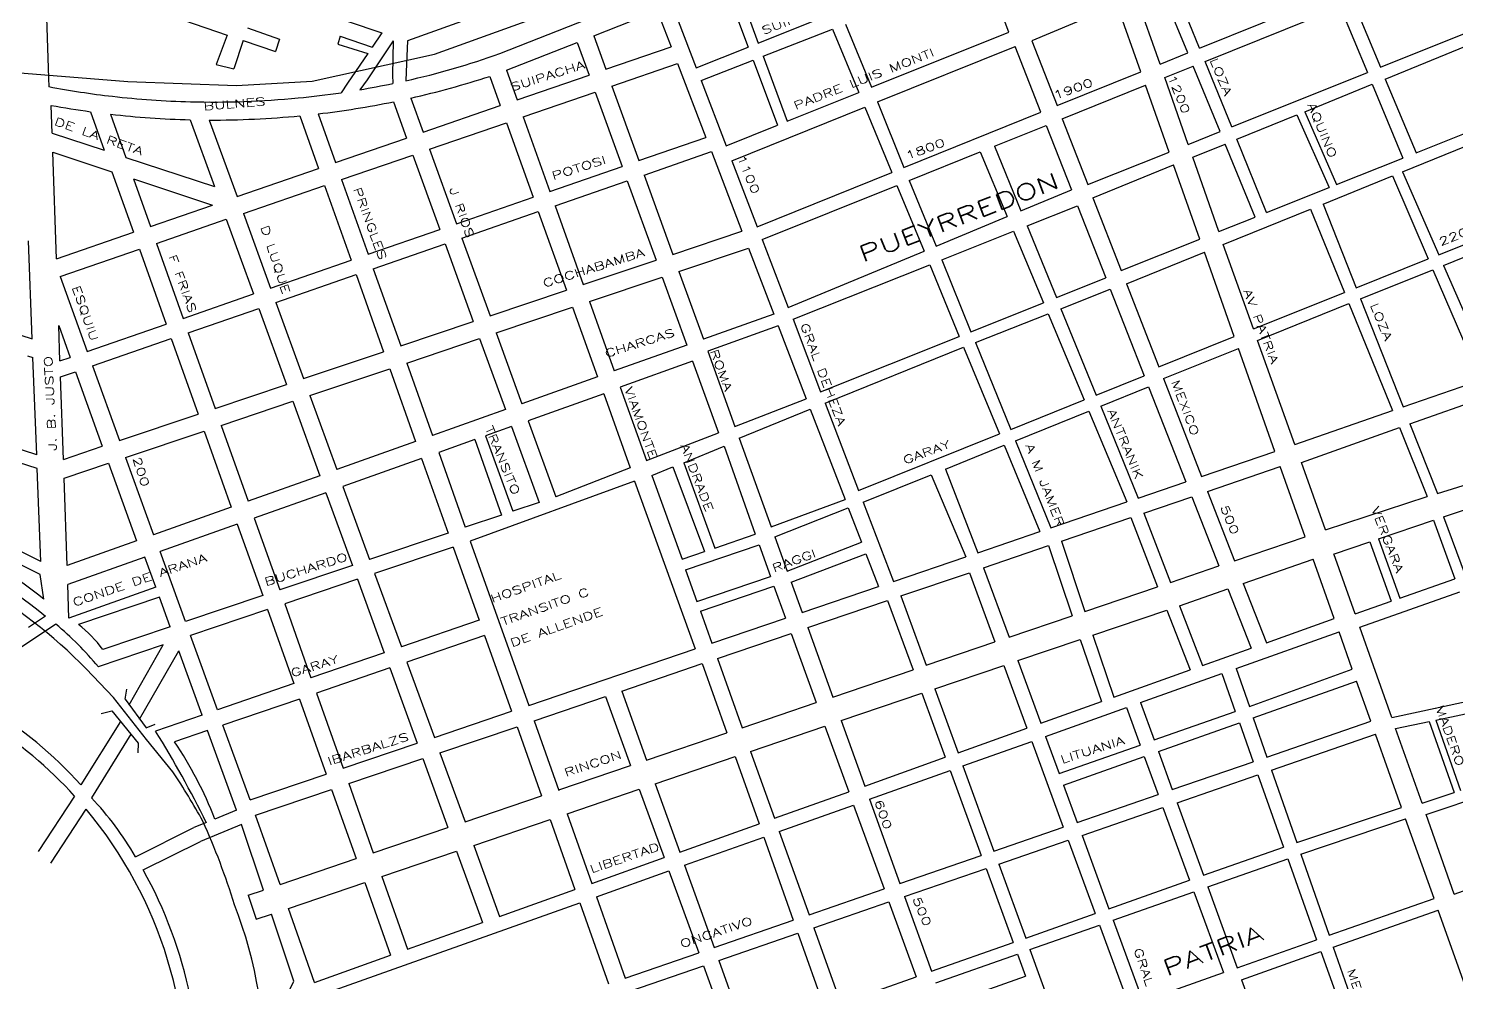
# Model space of a CAD drawing. Header units: millimetres. Extents: x 4375152 to 4409667, y 6523746 to 6549185.
# Drawn here: x 4388184 to 4389968, y 6525209 to 6526401 of the extents above; entities that cross this region are included whole.
import ezdxf

# ---------------------------------------------------------------- set-up
doc = ezdxf.new("R2010")
doc.units = ezdxf.units.MM
for name, color, linetype in [('FERROCARRIL', 252, 'VÍAS'), ('LINEA CALLE', 252, 'Continuous'), ('NOMBRE BARRIO', 8, 'Continuous'), ('NOMBRE CALLE', 252, 'Continuous')]:
    doc.layers.add(name, color=color, linetype=linetype)
doc.styles.add('ROMANS', font='romans')
doc.styles.add('S1', font='ROMANS')
doc.linetypes.add('VÍAS', pattern='A,3.81,[130,ltypeshp.shx,S=6.35,R=0,X=0,Y=0],3.81', length=7.62)

msp = doc.modelspace()

# ---------------------------------------------------------------- linework, layer by layer
at = {"layer": 'FERROCARRIL', "ltscale": 0.3, "transparency": 33554687, "flags": 128}
for points in [[(4388383, 6524738.8), (4388445.7, 6524881.4, 0.095799), (4388479, 6525082.1, 0.099176), (4388441.1, 6525305.9, 0.028955), (4388401.5, 6525410.3, 0.018622), (4388363.9, 6525472.1), (4388330.9, 6525512.5), (4388289.5, 6525564.8), (4388255.4, 6525600.9, 0.143495), (4387953.5, 6525771, 0.093272), (4387608.5, 6525795.1, -0.007305), (4387281, 6525816.8, -0.046555), (4387034.3, 6525864.6, -0.094694), (4386733.5, 6526058.2, -0.095039), (4386562.4, 6526318.1, -0.110674), (4386501.4, 6526678.2), (4386631, 6527609.3), (4386717, 6528226.6), (4386818.4, 6528982.1), (4386939, 6529805.3), (4387089.5, 6530917.2), (4387240.1, 6532048.9), (4387340.9, 6532769.3), (4387406.3, 6533303.7), (4387418.6, 6533352.1), (4387561, 6534411.1), (4387667.1, 6535188.8), (4387748.3, 6535774.3), (4387829.1, 6536331.3), (4387831.5, 6536348)], [(4387479, 6528897.9, 0.009146), (4387402.8, 6528828.8, 0.045709), (4387299.1, 6528721, -0.036446), (4387185.3, 6528607.2, 0.098613), (4387081.2, 6528475.9, 0.130012), (4387009.9, 6528231.3), (4387030.1, 6527611, -0.04513), (4386961.8, 6527349.3), (4386871.1, 6527078.7, 0.126941), (4386859.2, 6526954.6, 0.269401), (4387221.5, 6526613), (4387587.4, 6526516), (4387885.7, 6526416.7), (4388082, 6526358.1), (4388157, 6526347), (4388307.4, 6526335.1), (4388443.3, 6526330), (4388537.8, 6526335.2), (4388690.7, 6526369.1), (4389024.8, 6526489.8), (4389718.2, 6526770.3), (4389975.6, 6526871.1), (4390400.1, 6527038.5), (4390697.8, 6527150.7), (4390885.1, 6527214.4), (4391181.5, 6527305.1), (4391647.1, 6527446.2), (4392150.3, 6527596.1), (4392581.3, 6527727.4), (4392832.6, 6527802.7), (4393052.9, 6527869.5), (4393289, 6527938), (4393509.8, 6528005.7), (4393757.4, 6528076.3), (4395794.3, 6528670.4), (4397552.7, 6529244.2), (4399039.3, 6529656.5), (4399039.3, 6529656.5), (4399039.3, 6529656.5), (4399039.3, 6529656.5), (4401970.7, 6530455.5), (4401970.7, 6530455.5), (4401970.7, 6530455.5), (4401970.7, 6530455.5), (4401970.7, 6530455.5), (4401970.7, 6530455.5), (4401970.7, 6530455.5), (4401970.7, 6530455.5), (4401970.7, 6530455.5), (4401970.7, 6530455.5), (4401970.7, 6530455.5), (4401970.7, 6530455.5), (4401970.7, 6530455.5), (4401970.7, 6530455.5), (4401970.7, 6530455.5), (4401970.7, 6530455.5), (4401970.7, 6530455.5), (4401970.7, 6530455.5), (4405297.9, 6531420.1), (4405297.9, 6531420.1), (4405297.9, 6531420.1), (4408284.8, 6532272.7)]]:
    msp.add_lwpolyline(points, format="xyb", dxfattribs=at)
at = {"layer": 'LINEA CALLE', "transparency": 33554687}
for p, q in [((4389408.5, 6526396.8), (4389378.9, 6526477.3)), ((4389066.5, 6526462.1), (4389095.5, 6526383)), ((4388205, 6526444.2), (4388208.4, 6526339)), ((4388472.6, 6526447.4), (4388625.1, 6526395.8)), ((4388816.8, 6526443.3), (4388657, 6526385.8)), ((4389053.4, 6526456.9), (4389082.9, 6526378)), ((4389632.2, 6526370.7), (4389598.5, 6526452.9)), ((4389647.1, 6526376.7), (4389613.8, 6526458.5)), ((4389647.1, 6526376.7), (4389815.6, 6526444.8)), ((4388889.9, 6526392), (4388969.3, 6526423.2)), ((4388969.3, 6526423.2), (4388986.5, 6526378.4)), ((4388987.7, 6526430.5), (4389017.9, 6526352)), ((4389544.1, 6526430.2), (4389437.4, 6526385.8)), ((4389573.5, 6526347), (4389544.1, 6526430.2)), ((4389597.6, 6526356.7), (4389568.3, 6526440.3)), ((4389653.9, 6526360.1), (4389822.6, 6526428)), ((4389822.6, 6526428), (4389856.7, 6526346.1)), ((4389838.9, 6526434.6), (4389873, 6526352.7)), ((4388377.1, 6526411.6), (4388431.9, 6526392.9)), ((4388772.4, 6526370), (4388881.6, 6526413)), ((4389095.5, 6526383), (4389181.4, 6526417.3)), ((4389204.6, 6526406.7), (4389236.8, 6526327.7)), ((4389873, 6526352.7), (4390047, 6526422.5)), ((4388431.9, 6526392.9), (4388418, 6526356.1)), ((4388457.3, 6526402), (4388497.1, 6526387.8)), ((4388497.1, 6526387.8), (4388492.2, 6526372.3)), ((4388572.8, 6526391.8), (4388570.2, 6526381.5)), ((4388572.8, 6526391.8), (4388612.9, 6526377.9)), ((4388625.1, 6526395.8), (4388612.9, 6526377.9)), ((4388889.9, 6526392), (4388905, 6526350.3)), ((4389101.6, 6526366.5), (4389188.4, 6526400.4)), ((4389188.4, 6526400.4), (4389221, 6526321.3)), ((4389236.8, 6526327.7), (4389408.5, 6526396.8)), ((4388451.9, 6526386.1), (4388440.1, 6526350.9)), ((4388451.9, 6526386.1), (4388492.2, 6526372.3)), ((4388570.2, 6526381.5), (4388607.4, 6526369.8)), ((4388607.4, 6526369.8), (4388582.2, 6526332.9)), ((4388639.2, 6526385.8), (4388606.6, 6526337)), ((4388639.2, 6526385.8), (4388638.3, 6526343.2)), ((4388657, 6526385.8), (4388655.6, 6526346.9)), ((4388780.7, 6526349), (4388869.3, 6526383.9)), ((4388869.3, 6526383.9), (4388884.1, 6526343)), ((4388905, 6526350.3), (4388986.5, 6526378.4)), ((4389017.9, 6526352), (4389082.9, 6526378)), ((4389244.3, 6526309.4), (4389416.4, 6526378.9)), ((4389448.7, 6526296.6), (4389416.4, 6526378.9)), ((4389437.4, 6526385.8), (4389468.9, 6526304.8)), ((4389597.6, 6526356.7), (4389632.2, 6526370.7)), ((4389879.1, 6526338.1), (4389987.8, 6526382.3)), ((4388418, 6526356.1), (4388440.1, 6526350.9)), ((4388912.6, 6526329), (4388994.6, 6526357.3)), ((4388994.6, 6526357.3), (4389030, 6526265.1)), ((4389024, 6526336.2), (4389089, 6526361.6)), ((4389089, 6526361.6), (4389119.4, 6526280.4)), ((4389101.6, 6526366.5), (4389131.4, 6526285.2)), ((4389603.5, 6526339.8), (4389639, 6526354.1)), ((4389672.6, 6526272.3), (4389639, 6526354.1)), ((4389687.2, 6526278.2), (4389653.9, 6526360.1)), ((4388208.4, 6526339), (4388208.8, 6526328.5)), ((4388606.6, 6526337), (4388597.6, 6526324.7)), ((4388638.3, 6526343.2), (4388638.6, 6526332.4)), ((4388655.6, 6526346.9), (4388655.2, 6526336)), ((4388760, 6526341.3), (4388773.1, 6526304.8)), ((4388780.7, 6526349), (4388794, 6526312)), ((4388794, 6526312), (4388884.1, 6526343)), ((4389024, 6526336.2), (4389055.3, 6526254.6)), ((4389468.9, 6526304.8), (4389573.5, 6526347)), ((4389632.8, 6526256.3), (4389603.5, 6526339.8)), ((4389687.2, 6526278.2), (4389856.7, 6526346.1)), ((4389879.1, 6526338.1), (4389917.5, 6526245.8)), ((4388582.2, 6526332.9), (4388574.1, 6526321)), ((4388801.6, 6526290.7), (4388891.7, 6526321.8)), ((4388891.7, 6526321.8), (4388925.3, 6526228.9)), ((4388912.6, 6526329), (4388946.2, 6526236.1)), ((4389131.4, 6526285.2), (4389221, 6526321.3)), ((4389475.4, 6526288.3), (4389579.4, 6526330.2)), ((4389608.9, 6526246.8), (4389579.4, 6526330.2)), ((4389778.4, 6526297.2), (4389862.7, 6526331.5)), ((4389862.7, 6526331.5), (4389901.1, 6526239.3)), ((4388213, 6526270.5), (4388211.8, 6526305)), ((4388639.4, 6526309.6), (4388655.9, 6526264.3)), ((4388661.2, 6526314.3), (4388676.8, 6526271.5)), ((4388676.8, 6526271.5), (4388773.1, 6526304.8)), ((4389062.4, 6526236), (4389228.5, 6526303)), ((4389228.5, 6526303), (4389262.2, 6526221.3)), ((4389244.3, 6526309.4), (4389277.6, 6526227.5)), ((4388260.9, 6526297.2), (4388278, 6526249.1)), ((4388285.9, 6526294), (4388305.1, 6526240.1)), ((4388385.3, 6526287.1), (4388415.7, 6526203.7)), ((4388409.4, 6526286.7), (4388444.2, 6526191.2)), ((4388522.5, 6526292), (4388545.8, 6526226.3)), ((4388545.5, 6526294.4), (4388567.2, 6526233.7)), ((4388684.5, 6526250.3), (4388780.7, 6526283.5)), ((4388780.7, 6526283.5), (4388814.1, 6526190.4)), ((4388801.6, 6526290.7), (4388835, 6526197.6)), ((4389055.3, 6526254.6), (4389119.4, 6526280.4)), ((4389277.6, 6526227.5), (4389448.7, 6526296.6)), ((4389475.4, 6526288.3), (4389507.4, 6526206.1)), ((4389693.5, 6526262.7), (4389768.6, 6526293.2)), ((4389768.6, 6526293.2), (4389808.9, 6526202.5)), ((4389778.4, 6526297.2), (4389818.3, 6526206.2)), ((4389917.5, 6526245.8), (4390027.4, 6526289.7)), ((4388213, 6526270.5), (4388278, 6526249.1)), ((4388567.2, 6526233.7), (4388655.9, 6526264.3)), ((4388946.2, 6526236.1), (4389030, 6526265.1)), ((4389390.8, 6526254.2), (4389455.2, 6526280.1)), ((4389455.2, 6526280.1), (4389486.8, 6526199.5)), ((4389632.8, 6526256.3), (4389672.6, 6526272.3)), ((4389730.7, 6526171.3), (4389693.5, 6526262.7)), ((4389900.5, 6526222.1), (4390033.3, 6526276)), ((4388218.4, 6526113.3), (4388213.8, 6526246.5)), ((4388213.8, 6526246.5), (4388287.6, 6526222.2)), ((4388684.5, 6526250.3), (4388718.4, 6526157.2)), ((4388952.7, 6526218.1), (4389036.9, 6526247.3)), ((4389036.9, 6526247.3), (4389075.1, 6526147.8)), ((4389284.2, 6526211.3), (4389372.8, 6526247)), ((4389372.8, 6526247), (4389406.7, 6526166.2)), ((4389390.8, 6526254.2), (4389423.8, 6526173.3)), ((4389507.4, 6526206.1), (4389608.9, 6526246.8)), ((4389638.4, 6526240.4), (4389679, 6526256.8)), ((4389716.4, 6526165.6), (4389679, 6526256.8)), ((4388305.1, 6526240.1), (4388415.7, 6526203.7)), ((4388574.7, 6526212.4), (4388663.6, 6526243.1)), ((4388663.6, 6526243.1), (4388697.5, 6526150)), ((4388835, 6526197.6), (4388925.3, 6526228.9)), ((4389062.4, 6526236), (4389094.2, 6526153.4)), ((4389513.8, 6526189.7), (4389614.6, 6526230.7)), ((4389647.3, 6526138), (4389614.6, 6526230.7)), ((4389670.9, 6526147.4), (4389638.4, 6526240.4)), ((4389818.3, 6526206.2), (4389901.1, 6526239.3)), ((4388287.6, 6526222.2), (4388314.5, 6526146.5)), ((4388314.7, 6526213.2), (4388335.8, 6526153.8)), ((4388314.7, 6526213.2), (4388413.5, 6526180.6)), ((4388444.2, 6526191.2), (4388545.8, 6526226.3)), ((4388574.7, 6526212.4), (4388607.9, 6526119)), ((4388841.5, 6526179.6), (4388931.8, 6526210.9)), ((4388931.8, 6526210.9), (4388967.7, 6526111.7)), ((4388952.7, 6526218.1), (4388988.7, 6526118.7)), ((4389094.2, 6526153.4), (4389262.2, 6526221.3)), ((4389284.2, 6526211.3), (4389317.7, 6526129.1)), ((4389801.4, 6526181.8), (4389888, 6526217)), ((4389888, 6526217), (4389932.7, 6526113.2)), ((4389900.5, 6526222.1), (4389945.8, 6526118.5)), ((4388452, 6526170), (4388553.4, 6526205.1)), ((4388553.4, 6526205.1), (4388586.6, 6526111.6)), ((4389100.4, 6526137.3), (4389268.8, 6526205.1)), ((4389268.8, 6526205.1), (4389302.7, 6526122.9)), ((4389423.8, 6526173.3), (4389486.8, 6526199.5)), ((4389730.7, 6526171.3), (4389808.9, 6526202.5)), ((4388335.8, 6526153.8), (4388413.5, 6526180.6)), ((4388718.4, 6526157.2), (4388814.1, 6526190.4)), ((4388841.5, 6526179.6), (4388876.8, 6526081.1)), ((4389431.4, 6526154.5), (4389494.5, 6526179.7)), ((4389494.5, 6526179.7), (4389529.8, 6526089.6)), ((4389513.8, 6526189.7), (4389549.2, 6526098.8)), ((4389676.3, 6526131.1), (4389785.6, 6526175.4)), ((4389785.6, 6526175.4), (4389828, 6526071.3)), ((4389801.4, 6526181.8), (4389842.7, 6526077.2)), ((4388343.4, 6526132.6), (4388430.6, 6526162.7)), ((4388430.6, 6526162.7), (4388464.6, 6526069.4)), ((4388452, 6526170), (4388486, 6526076.8)), ((4388724.9, 6526139.3), (4388820.6, 6526172.4)), ((4388820.6, 6526172.4), (4388855.9, 6526074.1)), ((4389317.7, 6526129.1), (4389406.7, 6526166.2)), ((4389670.9, 6526147.4), (4389716.4, 6526165.6)), ((4389945.8, 6526118.5), (4390078, 6526171.4)), ((4389951.7, 6526105), (4390085.9, 6526159.2)), ((4388218.4, 6526113.3), (4388314.5, 6526146.5)), ((4388607.9, 6526119), (4388697.5, 6526150)), ((4388724.9, 6526139.3), (4388760.3, 6526041.9)), ((4388988.7, 6526118.7), (4389075.1, 6526147.8)), ((4389324.7, 6526111.9), (4389414.4, 6526147.7)), ((4389414.4, 6526147.7), (4389451.8, 6526058.4)), ((4389431.4, 6526154.5), (4389468, 6526064.9)), ((4389549.2, 6526098.8), (4389647.3, 6526138)), ((4388188.2, 6526013.4), (4388183.4, 6526135.8)), ((4388223.2, 6526091.1), (4388322.1, 6526125.2)), ((4388322.1, 6526125.2), (4388355.4, 6526031.6)), ((4388343.4, 6526132.6), (4388376.7, 6526038.9)), ((4388614.3, 6526101), (4388704, 6526132)), ((4388704, 6526132), (4388739.3, 6526034.9)), ((4388996.3, 6526097.5), (4389083.2, 6526126.7)), ((4389083.2, 6526126.7), (4389114.8, 6526044.3)), ((4389100.4, 6526137.3), (4389133, 6526052.3)), ((4389133, 6526052.3), (4389302.7, 6526122.9)), ((4389555.7, 6526082.1), (4389653.1, 6526121.6)), ((4389690.3, 6526016.1), (4389653.1, 6526121.6)), ((4389714.2, 6526025.7), (4389676.3, 6526131.1)), ((4388486, 6526076.8), (4388586.6, 6526111.6)), ((4388876.8, 6526081.1), (4388967.7, 6526111.7)), ((4389139.1, 6526037.8), (4389309.7, 6526105.9)), ((4389309.7, 6526105.9), (4389346.6, 6526016.3)), ((4389324.7, 6526111.9), (4389361.3, 6526022.2)), ((4389842.7, 6526077.2), (4389932.7, 6526113.2)), ((4389951.7, 6526105), (4390012.3, 6525966.7)), ((4388223.2, 6526091.1), (4388256.9, 6525997.5)), ((4388492.5, 6526058.8), (4388593, 6526093.6)), ((4388593, 6526093.6), (4388627.3, 6525997.2)), ((4388614.3, 6526101), (4388648.7, 6526004.4)), ((4388884.4, 6526059.9), (4388975.4, 6526090.5)), ((4388975.4, 6526090.5), (4389006.1, 6526005.6)), ((4388996.3, 6526097.5), (4389026.9, 6526013)), ((4389468, 6526064.9), (4389529.8, 6526089.6)), ((4389848.2, 6526063.2), (4389938.6, 6526099.7)), ((4389938.6, 6526099.7), (4389998.1, 6525961.8)), ((4388376.7, 6526038.9), (4388464.6, 6526069.4)), ((4388760.3, 6526041.9), (4388855.9, 6526074.1)), ((4389473.7, 6526051), (4389535.4, 6526075.5)), ((4389535.4, 6526075.5), (4389577.9, 6525967.2)), ((4389555.7, 6526082.1), (4389596.1, 6525978.4)), ((4389714.2, 6526025.7), (4389828, 6526071.3)), ((4388383.1, 6526020.9), (4388471.2, 6526051.4)), ((4388471.2, 6526051.4), (4388505.8, 6525956.4)), ((4388492.5, 6526058.8), (4388527.2, 6525963.6)), ((4388768, 6526020.7), (4388863.5, 6526052.8)), ((4388863.5, 6526052.8), (4388894.6, 6525965.9)), ((4388884.4, 6526059.9), (4388915.5, 6525973.3)), ((4389361.3, 6526022.2), (4389451.8, 6526058.4)), ((4389473.7, 6526051), (4389517.7, 6525943)), ((4389719.5, 6526011.1), (4389833.7, 6526057.3)), ((4389833.7, 6526057.3), (4389888, 6525923.6)), ((4389848.2, 6526063.2), (4389901.5, 6525928.3)), ((4388256.9, 6525997.5), (4388355.4, 6526031.6)), ((4388648.7, 6526004.4), (4388739.3, 6526034.9)), ((4389114.8, 6526044.3), (4389026.9, 6526013)), ((4389139.1, 6526037.8), (4389173.4, 6525947.1)), ((4389366.8, 6526008.7), (4389457.6, 6526044.7)), ((4389457.6, 6526044.7), (4389502.7, 6525937)), ((4388145.2, 6526027.1), (4388188.2, 6526013.4)), ((4388222.8, 6525985.7), (4388221.3, 6526029.8)), ((4388221.3, 6526029.8), (4388235.6, 6525990.1)), ((4388263.4, 6525979.5), (4388361.8, 6526013.6)), ((4388361.8, 6526013.6), (4388395.4, 6525919.2)), ((4388383.1, 6526020.9), (4388416.7, 6525926.4)), ((4388656.3, 6525983.1), (4388747.1, 6526013.7)), ((4388747.1, 6526013.7), (4388779.4, 6525924.8)), ((4388768, 6526020.7), (4388800.2, 6525932.2)), ((4389120.5, 6526029.5), (4389032.3, 6525998)), ((4389120.5, 6526029.5), (4389155.5, 6525938.3)), ((4389173.4, 6525947.1), (4389346.6, 6526016.3)), ((4389596.1, 6525978.4), (4389690.3, 6526016.1)), ((4388527.2, 6525963.6), (4388627.3, 6525997.2)), ((4389006.1, 6526005.6), (4388915.5, 6525973.3)), ((4389032.3, 6525998), (4389066.3, 6525903.9)), ((4389178.9, 6525932.8), (4389352.1, 6526003)), ((4389352.1, 6526003), (4389396.8, 6525894.4)), ((4389366.8, 6526008.7), (4389411, 6525900.1)), ((4389601.9, 6525963.6), (4389695.5, 6526001.4)), ((4389741.1, 6525872.3), (4389695.5, 6526001.4)), ((4389766.1, 6525881.4), (4389719.5, 6526011.1)), ((4388182.2, 6525991.9), (4388189, 6525989.9)), ((4388193.7, 6525868.3), (4388189, 6525989.9)), ((4388222.8, 6525985.7), (4388235.6, 6525990.1)), ((4388263.4, 6525979.5), (4388297.1, 6525886.2)), ((4388656.3, 6525983.1), (4388688.5, 6525892.5)), ((4389013.4, 6525985.2), (4388922.8, 6525952.9)), ((4389013.4, 6525985.2), (4389045.7, 6525895.9)), ((4388223.5, 6525965.7), (4388242.1, 6525972.1)), ((4388227.1, 6525862.6), (4388223.5, 6525965.7)), ((4388242.1, 6525972.1), (4388275.7, 6525879)), ((4388534.9, 6525942.4), (4388634.9, 6525976)), ((4388634.9, 6525976), (4388667.3, 6525884.9)), ((4388894.6, 6525965.9), (4388800.2, 6525932.2)), ((4389517.7, 6525943), (4389577.9, 6525967.2)), ((4389601.9, 6525963.6), (4389649.6, 6525841.2)), ((4389901.5, 6525928.3), (4389998.1, 6525961.8)), ((4388416.7, 6525926.4), (4388505.8, 6525956.4)), ((4388534.9, 6525942.4), (4388568.7, 6525849.8)), ((4388902.3, 6525944.6), (4388807.9, 6525911)), ((4388902.3, 6525944.6), (4388935.2, 6525852)), ((4388922.8, 6525952.9), (4388955.7, 6525861.2)), ((4389523.4, 6525929.1), (4389583.3, 6525953.3)), ((4389583.3, 6525953.3), (4389629.9, 6525834.5)), ((4389909.9, 6525907), (4390006.9, 6525941.4)), ((4388424.3, 6525905.1), (4388513.6, 6525935.2)), ((4388513.6, 6525935.2), (4388547.4, 6525842.2)), ((4388779.4, 6525924.8), (4388688.5, 6525892.5)), ((4389066.3, 6525903.9), (4389155.5, 6525938.3)), ((4389071.6, 6525889.3), (4389160.5, 6525925.4)), ((4389160.5, 6525925.4), (4389203.9, 6525812.4)), ((4389178.9, 6525932.8), (4389220.8, 6525823.6)), ((4389411, 6525900.1), (4389502.7, 6525937)), ((4389523.4, 6525929.1), (4389570.3, 6525814.2)), ((4389766.1, 6525881.4), (4389888, 6525923.6)), ((4388297.1, 6525886.2), (4388395.4, 6525919.2)), ((4388807.9, 6525911), (4388842.5, 6525815.9)), ((4389416.8, 6525885.9), (4389508.6, 6525923.1)), ((4389508.6, 6525923.1), (4389556.2, 6525809.4)), ((4389909.9, 6525907), (4389944.3, 6525819.8)), ((4388304.8, 6525865), (4388402.9, 6525898)), ((4388402.9, 6525898), (4388436.8, 6525802.8)), ((4388424.3, 6525905.1), (4388458, 6525810.4)), ((4388787.1, 6525903.6), (4388754.5, 6525892)), ((4388754.5, 6525892), (4388788.8, 6525797.8)), ((4388787.1, 6525903.6), (4388821.6, 6525808.8)), ((4388955.7, 6525861.2), (4389045.7, 6525895.9)), ((4389071.6, 6525889.3), (4389111.7, 6525778.2)), ((4389220.8, 6525823.6), (4389396.8, 6525894.4)), ((4389774.2, 6525858.9), (4389896.7, 6525902.3)), ((4389896.7, 6525902.3), (4389931.6, 6525816.4)), ((4388193.7, 6525868.3), (4388146, 6525883.6)), ((4388227.1, 6525862.6), (4388275.7, 6525879)), ((4388667.3, 6525884.9), (4388568.7, 6525849.8)), ((4388741.2, 6525887.3), (4388696.1, 6525871.2)), ((4388696.1, 6525871.2), (4388729.3, 6525777.7)), ((4388741.2, 6525887.3), (4388774.7, 6525793)), ((4389002.5, 6525858.4), (4389052.9, 6525879.2)), ((4389052.9, 6525879.2), (4389091.6, 6525769)), ((4389329.4, 6525850.6), (4389402.7, 6525880.2)), ((4389402.7, 6525880.2), (4389447.2, 6525772.3)), ((4389416.8, 6525885.9), (4389461.2, 6525777.1)), ((4389649.6, 6525841.2), (4389741.1, 6525872.3)), ((4388194.3, 6525851.4), (4388147.3, 6525866.4)), ((4388227.9, 6525839.1), (4388283.4, 6525857.8)), ((4388283.4, 6525857.8), (4388318.4, 6525760.7)), ((4388304.8, 6525865), (4388339.7, 6525768.2)), ((4388674.8, 6525863.6), (4388576.4, 6525828.6)), ((4388674.8, 6525863.6), (4388708, 6525770.5)), ((4388962.4, 6525842.4), (4388988.5, 6525853.5)), ((4388988.5, 6525853.5), (4389028.2, 6525747.4)), ((4389002.5, 6525858.4), (4389041, 6525751.7)), ((4389656.8, 6525822.6), (4389747.7, 6525853.6)), ((4389778.9, 6525766), (4389747.7, 6525853.6)), ((4389804.5, 6525774.7), (4389774.2, 6525858.9)), ((4388198.8, 6525735.1), (4388194.3, 6525851.4)), ((4388231.7, 6525729.8), (4388227.9, 6525839.1)), ((4388547.4, 6525842.2), (4388458, 6525810.4)), ((4388940.9, 6525835.2), (4388735.6, 6525760.2)), ((4388935.2, 6525852), (4388842.5, 6525815.9)), ((4388940.9, 6525835.2), (4389016.6, 6525625.7)), ((4388962.4, 6525842.4), (4389000.5, 6525738)), ((4389226.5, 6525809), (4389311.6, 6525843.4)), ((4389311.6, 6525843.4), (4389354.7, 6525740.8)), ((4389329.4, 6525850.6), (4389369.9, 6525746)), ((4389570.3, 6525814.2), (4389629.9, 6525834.5)), ((4389944.3, 6525819.8), (4390045.6, 6525851.8)), ((4388555.2, 6525821), (4388465.6, 6525789.1)), ((4388555.2, 6525821), (4388588.3, 6525730.1)), ((4388576.4, 6525828.6), (4388609.7, 6525737.4)), ((4389656.8, 6525822.6), (4389690.6, 6525736)), ((4389804.5, 6525774.7), (4389931.6, 6525816.4)), ((4389952, 6525791), (4390057, 6525825.7)), ((4388436.8, 6525802.8), (4388339.7, 6525768.2)), ((4388821.6, 6525808.8), (4388788.8, 6525797.8)), ((4389111.7, 6525778.2), (4389203.9, 6525812.4)), ((4389116.2, 6525765.9), (4389207.9, 6525802)), ((4389207.9, 6525802), (4389224.3, 6525759.3)), ((4389226.5, 6525809), (4389264.5, 6525710.1)), ((4389461.2, 6525777.1), (4389556.2, 6525809.4)), ((4389577.3, 6525795.5), (4389637.2, 6525815.9)), ((4389637.2, 6525815.9), (4389671.1, 6525729.4)), ((4388198.1, 6525718.9), (4388065.7, 6525784.4)), ((4388444.3, 6525781.6), (4388348.2, 6525747.3)), ((4388444.3, 6525781.6), (4388476.1, 6525692.3)), ((4388465.6, 6525789.1), (4388497.5, 6525699.5)), ((4388774.7, 6525793), (4388729.3, 6525777.7)), ((4389474.3, 6525760.4), (4389561.1, 6525789.9)), ((4389561.1, 6525789.9), (4389594.6, 6525703.5)), ((4389577.3, 6525795.5), (4389610.7, 6525708.9)), ((4389870.8, 6525763.4), (4389939.3, 6525786.7)), ((4389939.3, 6525786.7), (4389966.2, 6525713.3)), ((4389952, 6525791), (4389978.8, 6525717.7)), ((4388198.8, 6525735.1), (4388133, 6525767.7)), ((4388708, 6525770.5), (4388609.7, 6525737.4)), ((4389041, 6525751.7), (4389091.6, 6525769)), ((4389116.2, 6525765.9), (4389131.7, 6525723.1)), ((4389369.9, 6525746), (4389447.2, 6525772.3)), ((4389690.6, 6525736), (4389778.9, 6525766)), ((4389870.8, 6525763.4), (4389897.1, 6525689)), ((4388318.4, 6525760.7), (4388231.7, 6525729.8)), ((4388379.8, 6525659.8), (4388348.2, 6525747.3)), ((4388714.2, 6525753), (4388616, 6525719.9)), ((4388714.2, 6525753), (4388746.7, 6525661.7)), ((4388735.6, 6525760.2), (4388808.6, 6525554.9)), ((4389000.5, 6525738), (4389028.2, 6525747.4)), ((4389004.7, 6525724.6), (4389096.4, 6525755.8)), ((4389096.4, 6525755.8), (4389110.7, 6525716.1)), ((4389131.7, 6525723.1), (4389224.3, 6525759.3)), ((4389377, 6525727.2), (4389458.1, 6525754.8)), ((4389458.1, 6525754.8), (4389487.9, 6525667.2)), ((4389474.3, 6525760.4), (4389503.8, 6525672.6)), ((4389814.4, 6525744.3), (4389859.6, 6525759.6)), ((4389859.6, 6525759.6), (4389886.3, 6525685.2)), ((4388328.9, 6525740.5), (4388232.5, 6525706.1)), ((4388342.6, 6525702.7), (4388328.9, 6525740.5)), ((4388588.3, 6525730.1), (4388497.5, 6525699.5)), ((4389136.7, 6525709.2), (4389230, 6525744.4)), ((4389230, 6525744.4), (4389245.7, 6525703.7)), ((4389264.5, 6525710.1), (4389354.7, 6525740.8)), ((4389377, 6525727.2), (4389408.9, 6525640.4)), ((4389610.7, 6525708.9), (4389671.1, 6525729.4)), ((4389701.6, 6525707.6), (4389788.9, 6525738)), ((4389815.3, 6525663.7), (4389788.9, 6525738)), ((4389841.3, 6525669.4), (4389814.8, 6525744.4)), ((4388202.7, 6525687.8), (4388198.1, 6525718.9)), ((4388594.7, 6525712.7), (4388503.7, 6525682)), ((4388594.7, 6525712.7), (4388628.1, 6525621)), ((4388616, 6525719.9), (4388649.4, 6525628.4)), ((4389004.7, 6525724.6), (4389018.9, 6525684.9)), ((4389018.9, 6525684.9), (4389110.7, 6525716.1)), ((4389273.7, 6525691.9), (4389359.5, 6525720.9)), ((4389359.5, 6525720.9), (4389391.3, 6525634.5)), ((4389897.1, 6525689), (4389966.2, 6525713.3)), ((4388233.9, 6525664), (4388232.5, 6525706.1)), ((4388342.6, 6525702.7), (4388233.9, 6525664)), ((4388476.1, 6525692.3), (4388379.8, 6525659.8)), ((4389023.3, 6525672.7), (4389115.1, 6525704)), ((4389115.1, 6525704), (4389129.5, 6525664.1)), ((4389136.7, 6525709.2), (4389150.4, 6525671.3)), ((4389150.4, 6525671.3), (4389245.7, 6525703.7)), ((4389273.7, 6525691.9), (4389305.3, 6525605.3)), ((4389503.8, 6525672.6), (4389594.6, 6525703.5)), ((4389621.9, 6525679.7), (4389682.3, 6525700.8)), ((4389682.3, 6525700.8), (4389711.4, 6525626.6)), ((4389701.6, 6525707.6), (4389730.5, 6525633.5)), ((4389847.2, 6525652.8), (4389972.1, 6525697.1)), ((4388347, 6525690.5), (4388246, 6525656.4)), ((4388360.4, 6525653.3), (4388347, 6525690.5)), ((4388482.3, 6525674.8), (4388386.1, 6525642.3)), ((4388482.3, 6525674.8), (4388515.2, 6525582.4)), ((4388503.7, 6525682), (4388536.5, 6525589.7)), ((4389157.3, 6525652.3), (4389257.1, 6525686.3)), ((4389257.1, 6525686.3), (4389288.9, 6525599.7)), ((4389513.8, 6525643), (4389606, 6525674.3)), ((4389606, 6525674.3), (4389635.1, 6525599.4)), ((4389621.9, 6525679.7), (4389650.7, 6525605)), ((4389841.3, 6525669.4), (4389886.3, 6525685.2)), ((4388204.6, 6525666.5), (4388183.5, 6525652.4)), ((4388217.5, 6525656.7), (4388194.7, 6525641.4)), ((4388746.7, 6525661.7), (4388649.4, 6525628.4)), ((4389023.3, 6525672.7), (4389037.6, 6525632.9)), ((4389037.6, 6525632.9), (4389129.5, 6525664.1)), ((4389037.6, 6525632.9), (4389129.5, 6525664.1)), ((4389408.9, 6525640.4), (4389487.9, 6525667.2)), ((4389730.5, 6525633.5), (4389815.3, 6525663.7)), ((4388194.7, 6525641.4), (4388147.4, 6525609.8)), ((4388360.4, 6525653.3), (4388276.3, 6525624.9)), ((4388419.6, 6525549.6), (4388386.1, 6525642.3)), ((4388753.5, 6525642.5), (4388656.4, 6525609.2)), ((4388753.5, 6525642.5), (4388787.2, 6525547.7)), ((4389044.4, 6525613.8), (4389136.4, 6525645.1)), ((4389136.4, 6525645.1), (4389167.9, 6525558.6)), ((4389157.3, 6525652.3), (4389188.5, 6525565.6)), ((4389513.8, 6525643), (4389539.9, 6525565.4)), ((4389692.6, 6525601.2), (4389821.3, 6525647.1)), ((4389837.9, 6525600.4), (4389821.3, 6525647.1)), ((4389864.2, 6525604.7), (4389847.2, 6525652.8)), ((4388351.7, 6525630.7), (4388270.7, 6525603.4)), ((4388309.3, 6525555.9), (4388351.7, 6525630.7)), ((4388322.2, 6525538.1), (4388371.3, 6525623.4)), ((4388400.3, 6525543), (4388371.3, 6525623.4)), ((4388628.1, 6525621), (4388536.5, 6525589.7)), ((4388808.6, 6525554.9), (4389016.6, 6525625.7)), ((4389305.3, 6525605.3), (4389391.3, 6525634.5)), ((4389419.7, 6525611.1), (4389497.9, 6525637.6)), ((4389497.9, 6525637.6), (4389524.4, 6525559.9)), ((4389650.7, 6525605), (4389711.4, 6525626.6)), ((4388656.4, 6525609.2), (4388690.7, 6525515)), ((4388924.9, 6525573), (4389025.5, 6525607.3)), ((4389025.5, 6525607.3), (4389056.2, 6525520.7)), ((4389044.4, 6525613.8), (4389075.3, 6525527.2)), ((4389316, 6525575.8), (4389402.2, 6525605.1)), ((4389402.2, 6525605.1), (4389431.1, 6525526.6)), ((4389419.7, 6525611.1), (4389448.5, 6525532.8)), ((4389887.2, 6525539.8), (4389864.2, 6525604.7)), ((4388635, 6525601.9), (4388543.4, 6525570.5)), ((4388635, 6525601.9), (4388669.3, 6525507.8)), ((4389188.5, 6525565.6), (4389288.9, 6525599.7)), ((4389539.9, 6525565.4), (4389635.1, 6525599.4)), ((4389573.3, 6525558.7), (4389674.7, 6525594.8)), ((4389674.7, 6525594.8), (4389691.6, 6525547.5)), ((4389692.6, 6525601.2), (4389709.2, 6525553.7)), ((4389709.2, 6525553.7), (4389837.9, 6525600.4)), ((4389714.1, 6525539.4), (4389843.3, 6525585.2)), ((4389861.1, 6525535.3), (4389843.3, 6525585.2)), ((4388304.1, 6525563.1), (4388306.4, 6525575.5)), ((4388515.2, 6525582.4), (4388419.6, 6525549.6)), ((4388543.4, 6525570.5), (4388576.8, 6525476.5)), ((4388924.9, 6525573), (4388956, 6525486.7)), ((4389199.1, 6525536.1), (4389299.7, 6525570.3)), ((4389299.7, 6525570.3), (4389329.1, 6525490.2)), ((4389316, 6525575.8), (4389345.2, 6525495.9)), ((4389887.2, 6525539.8), (4390018.5, 6525568.4)), ((4388304.1, 6525563.1), (4388330.3, 6525527)), ((4388522, 6525563.1), (4388426.5, 6525530.4)), ((4388522, 6525563.1), (4388555.5, 6525469.2)), ((4388815.4, 6525535.7), (4388904.6, 6525566.1)), ((4388904.6, 6525566.1), (4388935.9, 6525479.9)), ((4389075.3, 6525527.2), (4389167.9, 6525558.6)), ((4389448.5, 6525532.8), (4389524.4, 6525559.9)), ((4389454.6, 6525516.3), (4389555.5, 6525552.3)), ((4389555.5, 6525552.3), (4389572.6, 6525505.6)), ((4389573.3, 6525558.7), (4389590.4, 6525511.9)), ((4388298.6, 6525535), (4388248.8, 6525455.8)), ((4388274.4, 6525544.9), (4388287.5, 6525548.5)), ((4388287.5, 6525548.5), (4388320.6, 6525508)), ((4388330.3, 6525527), (4388341.8, 6525531.5)), ((4388400.3, 6525543), (4388342.2, 6525523.1)), ((4388690.7, 6525515), (4388787.2, 6525547.7)), ((4388815.4, 6525535.7), (4388846.4, 6525448.7)), ((4389199.1, 6525536.1), (4389228.6, 6525454.3)), ((4389590.4, 6525511.9), (4389691.6, 6525547.5)), ((4389595.6, 6525497.4), (4389696.7, 6525533.2)), ((4389696.7, 6525533.2), (4389714, 6525484.6)), ((4389714.1, 6525539.4), (4389731.2, 6525490.5)), ((4389731.2, 6525490.5), (4389861.1, 6525535.3)), ((4389892, 6525526.3), (4389934, 6525535)), ((4389934, 6525535), (4389965.3, 6525446.1)), ((4389942.3, 6525536.7), (4389979.5, 6525544.4)), ((4389942.3, 6525536.7), (4389973.2, 6525448.9)), ((4388311.4, 6525519.3), (4388262.1, 6525439.7)), ((4388407.2, 6525523.8), (4388365.9, 6525509.6)), ((4388443.3, 6525424), (4388407.2, 6525523.8)), ((4388460.3, 6525437), (4388426.5, 6525530.4)), ((4388697.7, 6525495.8), (4388794.1, 6525528.5)), ((4388794.1, 6525528.5), (4388824.7, 6525442.2)), ((4388956, 6525486.7), (4389056.2, 6525520.7)), ((4389085.9, 6525497.6), (4389178.6, 6525529.1)), ((4389178.6, 6525529.1), (4389208.5, 6525447.1)), ((4389345.2, 6525495.9), (4389431.1, 6525526.6)), ((4389454.6, 6525516.3), (4389471.6, 6525470)), ((4389736.9, 6525474.1), (4389866.9, 6525519)), ((4389899.5, 6525427.6), (4389866.9, 6525519)), ((4389925.1, 6525432.7), (4389892, 6525526.3)), ((4388320.6, 6525508), (4388320.1, 6525495.7)), ((4388576.8, 6525476.5), (4388669.3, 6525507.8)), ((4388697.7, 6525495.8), (4388729.1, 6525409.7)), ((4389085.9, 6525497.6), (4389115.8, 6525414.1)), ((4389351.2, 6525479.4), (4389437.2, 6525510.1)), ((4389437.2, 6525510.1), (4389476.7, 6525402.9)), ((4389471.6, 6525470), (4389572.6, 6525505.6)), ((4389595.6, 6525497.4), (4389612.9, 6525449.8)), ((4388583.7, 6525457.3), (4388676.3, 6525488.6)), ((4388676.3, 6525488.6), (4388707.7, 6525402.5)), ((4388846.1, 6525449.4), (4388935.9, 6525479.9)), ((4388966.7, 6525457.1), (4389066.6, 6525491.1)), ((4389066.6, 6525491.1), (4389096.4, 6525407.1)), ((4389228.6, 6525454.3), (4389329.1, 6525490.2)), ((4389351.2, 6525479.4), (4389390, 6525373)), ((4389477, 6525455.4), (4389577.9, 6525491.1)), ((4389577.9, 6525491.1), (4389595.3, 6525443.7)), ((4389612.9, 6525449.8), (4389714, 6525484.6)), ((4388460.3, 6525437), (4388555.5, 6525469.2)), ((4389234.5, 6525437.7), (4389335.2, 6525473.7)), ((4389335.2, 6525473.7), (4389374.2, 6525367.5)), ((4389618.9, 6525433.5), (4389719.8, 6525468.3)), ((4389719.8, 6525468.3), (4389752, 6525378)), ((4389736.9, 6525474.1), (4389768.4, 6525383.8)), ((4389930.1, 6525418.7), (4390058.3, 6525462)), ((4388467.2, 6525417.8), (4388562.3, 6525450)), ((4388562.3, 6525450), (4388593.1, 6525363.6)), ((4388583.7, 6525457.3), (4388614.4, 6525370.8)), ((4388729.1, 6525409.7), (4388824.7, 6525442.2)), ((4388856.6, 6525419.7), (4388946.6, 6525450.3)), ((4388946.6, 6525450.3), (4388977.7, 6525364.8)), ((4388966.7, 6525457.1), (4388997.4, 6525371.8)), ((4389115.8, 6525414.1), (4389208.5, 6525447.1)), ((4389477, 6525455.4), (4389494.1, 6525408.8)), ((4389494.1, 6525408.8), (4389595.3, 6525443.7)), ((4389925.1, 6525432.7), (4389965.3, 6525446.1)), ((4388241.1, 6525441.6), (4388195.5, 6525372.3)), ((4388255.3, 6525425.3), (4388211, 6525357.7)), ((4388443.3, 6525424), (4388416.3, 6525413.1)), ((4389121.7, 6525397.5), (4389214.5, 6525430.6)), ((4389214.5, 6525430.6), (4389252.7, 6525325.7)), ((4389234.5, 6525437.7), (4389272.4, 6525332.5)), ((4389500.1, 6525392.6), (4389601.2, 6525427.4)), ((4389601.2, 6525427.4), (4389634.6, 6525336.5)), ((4389618.9, 6525433.5), (4389651.9, 6525342.7)), ((4389768.4, 6525383.8), (4389899.5, 6525427.6)), ((4388405.7, 6525408.8), (4388390, 6525402.3)), ((4388449.6, 6525406.2), (4388398.4, 6525384.9)), ((4388477, 6525324.2), (4388449.6, 6525406.2)), ((4388497.8, 6525331.2), (4388467.2, 6525417.8)), ((4388739.9, 6525380.1), (4388835.3, 6525412.5)), ((4388835.3, 6525412.5), (4388866.4, 6525325)), ((4388856.6, 6525419.7), (4388887.4, 6525332.6)), ((4388997.4, 6525371.8), (4389096.4, 6525407.1)), ((4389773.4, 6525369.3), (4389904.5, 6525413.5)), ((4389940, 6525313.9), (4389904.5, 6525413.5)), ((4389965.3, 6525319.3), (4389930.1, 6525418.7)), ((4388317.3, 6525365.9), (4388390, 6525402.3)), ((4388614.4, 6525370.8), (4388707.7, 6525402.5)), ((4389003.3, 6525355.2), (4389102.3, 6525390.5)), ((4389102.3, 6525390.5), (4389139.2, 6525286.6)), ((4389121.7, 6525397.5), (4389159, 6525293.4)), ((4389390, 6525373), (4389476.7, 6525402.9)), ((4389500.1, 6525392.6), (4389533.7, 6525300.9)), ((4388326.7, 6525349.5), (4388398.4, 6525384.9)), ((4388625, 6525341.1), (4388718.5, 6525372.8)), ((4388718.5, 6525372.8), (4388751, 6525283.8)), ((4388739.9, 6525380.1), (4388772.2, 6525291.4)), ((4389396, 6525356.7), (4389482.7, 6525386.6)), ((4389482.7, 6525386.6), (4389516.5, 6525294.9)), ((4389651.9, 6525342.7), (4389752, 6525378)), ((4388497.8, 6525331.2), (4388593.1, 6525363.6)), ((4388887.4, 6525332.6), (4388977.7, 6525364.8)), ((4389003.3, 6525355.2), (4389040.3, 6525252.5)), ((4389272.4, 6525332.5), (4389374.2, 6525367.5)), ((4389396, 6525356.7), (4389429.7, 6525264.2)), ((4389657.2, 6525328.2), (4389757.2, 6525363.5)), ((4389757.2, 6525363.5), (4389793.3, 6525262.2)), ((4389773.4, 6525369.3), (4389808.9, 6525267.7)), ((4389965.3, 6525319.3), (4390093.9, 6525364.7)), ((4388625, 6525341.1), (4388657.3, 6525250.4)), ((4388893.3, 6525315.9), (4388983.8, 6525348.2)), ((4388983.8, 6525348.2), (4389021, 6525245.8)), ((4389278.3, 6525316.1), (4389380.2, 6525351.2)), ((4389380.2, 6525351.2), (4389414.1, 6525258.7)), ((4389533.7, 6525300.9), (4389634.6, 6525336.5)), ((4388457.9, 6525317.7), (4388477, 6525324.2)), ((4388457.9, 6525317.7), (4388462.9, 6525302.7)), ((4388508.3, 6525301.4), (4388603.6, 6525333.8)), ((4388603.6, 6525333.8), (4388636, 6525242.8)), ((4388772.2, 6525291.4), (4388866.4, 6525325)), ((4389159, 6525293.4), (4389252.7, 6525325.7)), ((4389539, 6525286.5), (4389639.8, 6525322.1)), ((4389639.8, 6525322.1), (4389676.9, 6525221.1)), ((4389657.2, 6525328.2), (4389693.9, 6525227.1)), ((4388462.9, 6525302.7), (4388467.9, 6525287.7)), ((4388541, 6525208.9), (4388508.3, 6525301.4)), ((4388546.9, 6525192.3), (4388872.3, 6525308.4)), ((4388872.3, 6525308.4), (4388908.3, 6525207)), ((4388893.3, 6525315.9), (4388929.3, 6525214.2)), ((4389164.8, 6525277), (4389258.6, 6525309.4)), ((4389258.6, 6525309.4), (4389292.7, 6525215.9)), ((4389278.3, 6525316.1), (4389312, 6525222.7)), ((4389808.9, 6525267.7), (4389940, 6525313.9)), ((4389814.1, 6525252.7), (4389945.3, 6525299.1)), ((4389981, 6525198.9), (4389945.3, 6525299.1)), ((4388467.9, 6525287.7), (4388487, 6525294.2)), ((4388514.9, 6525210.6), (4388487, 6525294.2)), ((4388657.3, 6525250.4), (4388751, 6525283.8)), ((4389040.3, 6525252.5), (4389139.2, 6525286.6)), ((4389429.7, 6525264.2), (4389516.5, 6525294.9)), ((4389539, 6525286.5), (4389576.2, 6525185.5)), ((4389046.2, 6525236.2), (4389145, 6525270.2)), ((4389145, 6525270.2), (4389178.5, 6525175.6)), ((4389164.8, 6525277), (4389198.6, 6525182.6)), ((4389435, 6525249.8), (4389521.8, 6525280.5)), ((4389521.8, 6525280.5), (4389559.1, 6525179.5)), ((4388929.3, 6525214.2), (4389021, 6525245.8)), ((4389312, 6525222.7), (4389414.1, 6525258.7)), ((4389435, 6525249.8), (4389471.8, 6525148.7)), ((4389693.9, 6525227.1), (4389793.3, 6525262.2)), ((4389699.3, 6525212.2), (4389798.6, 6525247.3)), ((4389798.6, 6525247.3), (4389834.3, 6525147.2)), ((4389814.1, 6525252.7), (4389849.1, 6525152.4)), ((4388541, 6525208.9), (4388636, 6525242.8)), ((4388935.1, 6525197.9), (4389026.9, 6525229.5)), ((4389026.9, 6525229.5), (4389061.6, 6525134.3)), ((4389046.2, 6525236.2), (4389080.4, 6525140.9)), ((4389317.2, 6525208.2), (4389419.4, 6525244.3)), ((4389419.4, 6525244.3), (4389429.6, 6525216.5)), ((4388489.1, 6525156.6), (4388514.9, 6525210.6)), ((4389198.6, 6525182.6), (4389292.7, 6525215.9)), ((4389327.2, 6525180.4), (4389429.6, 6525216.5)), ((4389576.2, 6525185.5), (4389676.9, 6525221.1)), ((4389699.3, 6525212.2), (4389735.7, 6525112.4))]:
    msp.add_line(p, q, dxfattribs=at)
for centre, radius, start, end in [((4388457.3, 6527237.3), 922.8, 282.3847, 289.9702), ((4388413.9, 6527411.3), 1124.5, 282.7071, 287.9261), ((4388413.9, 6527411.3), 1102, 259.2721, 263.4668), ((4388413.9, 6527411.3), 1102, 263.4668, 268.5426), ((4388413.9, 6527411.3), 1102, 275.5416, 278.3592), ((4388413.9, 6527411.3), 1102, 279.5944, 281.7655), ((4388413.9, 6527411.3), 1124.5, 259.6475, 262.1796), ((4388413.9, 6527411.3), 1102, 268.5426, 275.5416), ((4388413.9, 6527411.3), 1124.5, 276.7233, 281.5706), ((4388413.9, 6527411.3), 1124.5, 263.4668, 268.5426), ((4388413.9, 6527411.3), 1124.5, 269.7726, 275.5416), ((4387909.7, 6525326.9), 464.9, 50.9354, 71.1424), ((4387820.1, 6525198.8), 605.4, 50.5711, 68.2394), ((4387947.5, 6525334.4), 420.5, 39.7647, 50.0414), ((4388145.2, 6525528.9), 162.5, 36.2137, 51.6912), ((4387861.7, 6525107.4), 520.8, 41.9822, 58.8167), ((4387836.7, 6525073.9), 546.6, 42.2753, 57.4787), ((4387171.1, 6524798.4), 1377.2, 26.3044, 31.7467), ((4387962.6, 6525237.7), 486.4, 21.1362, 33.996), ((4387842, 6525079.6), 538.9, 354.0839, 39.9141), ((4387978.5, 6525170.2), 391.2, 30.0231, 43.5536), ((4387842, 6525079.6), 554.9, 354.0839, 29.1104)]:
    msp.add_arc(centre, radius, start, end, dxfattribs=at)

# ---------------------------------------------------------------- texts
at = {"layer": 'NOMBRE BARRIO', "transparency": 33554687, "style": 'ROMANS', "width": 1.5}
for s, rotation, p in [('PUEYRREDON', 20.8406, (4389225.9, 6526108.7)), ('PATRIA', 20.59, (4389605.8, 6525216.2))]:
    msp.add_text(s, height=20, rotation=rotation, dxfattribs=at).set_placement(p)
at = {"layer": 'NOMBRE CALLE', "transparency": 33554687, "style": 'ROMANS', "width": 1.5}
for s, rotation, p in [('SUIPACHA', 20.9449, (4389101.9, 6526393.3)), ('PADRE LUIS MONTI', 21.3174, (4389142.1, 6526299.4)), ('SUIPACHA', 17.4991, (4388787.6, 6526322.7)), ('LOZA', 292.4262, (4389659.7, 6526362)), ('1900', 20.2293, (4389466.5, 6526312.2)), ('1200', 292.4262, (4389606.7, 6526341)), ('AQUINO', 292.4262, (4389781.7, 6526306)), ('DE LA RETA', 340.6292, (4388214.8, 6526281.1)), ('1800', 20.3458, (4389281.8, 6526237)), ('POTOSI', 17.4991, (4388839.4, 6526211.8)), ('1100', 292.4262, (4389068.7, 6526240.8)), ('PRINGLES', 290.1923, (4388589.1, 6526200.7)), ('J RIOS', 289.5652, (4388709.2, 6526200.7)), ('2200', 21.8957, (4389948.3, 6526129.2)), ('D LUQUE', 288.0677, (4388473.4, 6526153.4)), ('COCHABAMBA', 17.4991, (4388828.1, 6526077.5)), ('F FRIAS', 290.0414, (4388358.3, 6526116.5)), ('ESQUIU', 289.2999, (4388237.7, 6526078)), ('AV PATRIA', 290.8576, (4389701.5, 6526073.6)), ('LOZA', 292.4262, (4389859.9, 6526055.7)), ('GRAL DEHEZA', 290.5514, (4389147.9, 6526031)), ('CHARCAS', 17.4991, (4388905.6, 6525989.7)), ('ROMA', 290.4522, (4389034.9, 6525998.1)), ('MEXICO', 290.572, (4389611.6, 6525959.8)), ('VIAMONTE', 289.7957, (4388928.2, 6525951.1)), ('ANTRANIK', 292.4262, (4389531.6, 6525923.3)), ('TRANSITO', 292.4262, (4388753.7, 6525902)), ('ANDRADE', 290.9828, (4388998, 6525880.2)), ('GARAY', 20.224, (4389278.6, 6525856.3)), ('A M JAMER', 291.2977, (4389429.1, 6525880.2)), ('200', 287.9059, (4388313.5, 6525864)), ('500', 292.4262, (4389672.7, 6525803)), ('VERGARA', 291.2532, (4389861.3, 6525801.1)), ('RAGGI', 20.3601, (4389115.1, 6525721.3)), ('CONDE DE ARANA', 18.8722, (4388240.7, 6525678.6)), ('BUCHARDO', 17.4991, (4388480.2, 6525704.2)), ('HOSPITAL', 19.4331, (4388762.8, 6525683.1)), ('TRANSITO C', 19.4331, (4388775.8, 6525654.5)), ('DE ALLENDE', 19.4331, (4388787.7, 6525627.9)), ('GARAY', 17.4991, (4388513.1, 6525590.2)), ('MADERO', 289.7012, (4389941.5, 6525553.7)), ('IBARBALZS', 17.4991, (4388559.1, 6525480.2)), ('LITUANIA', 17.4991, (4389475.2, 6525482.3)), ('RINCON', 18.5595, (4388855, 6525465.7)), ('600', 289.4149, (4389240.5, 6525435.3)), ('LIBERTAD', 18.7458, (4388887.1, 6525345.3)), ('500', 292.4262, (4389288.1, 6525313.5)), ('ONCATIVO', 18.5216, (4388999.7, 6525251.7)), ('GRAL GUEMES', 288.795, (4389564.6, 6525250)), ('MEXICO', 288.5098, (4389831.3, 6525224.1))]:
    msp.add_text(s, height=10, rotation=rotation, dxfattribs=at).set_placement(p)
at = {"layer": 'NOMBRE CALLE', "linetype": 'Continuous', "transparency": 33554687, "style": 'S1', "width": 1.5}
for s, rotation, p in [('BULNES', 4.7026, (4388402.5, 6526298.9)), ('J. B. JUSTO', 92.8149, (4388218.7, 6525873.4))]:
    msp.add_text(s, height=10, rotation=rotation, dxfattribs=at).set_placement(p)

doc.saveas('drawing.dxf')
